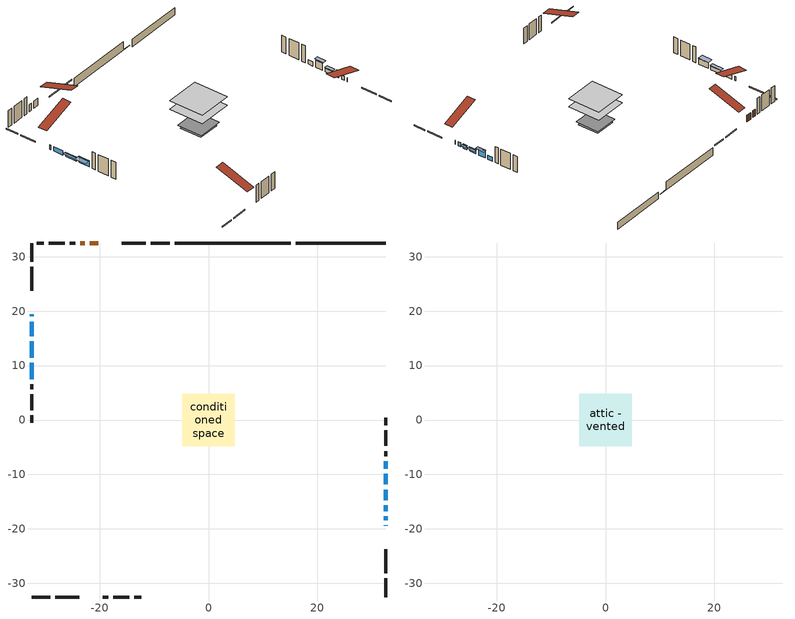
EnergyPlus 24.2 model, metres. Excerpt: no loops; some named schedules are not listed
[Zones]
conditioned space
 floor adiabatic (AdiabaticFloorConstruction): -4.82,-4.82 -4.82,4.82 4.82,4.82 4.82,-4.82 z3.81
 floor foundation (Slab1 construction): -3.05,-3.05 -3.05,3.05 3.05,3.05 3.05,-3.05 z-1.98
 floor foundation (Slab1 construction 1): -3.48,-3.48 -3.48,3.48 3.48,3.48 3.48,-3.48 z-1.07
 wall outside (RimJoist1 construction): -7.13,32.53 -10.6,32.53 / -32.53,-32.53 -29.06,-32.53 / -32.53,32.53 -32.53,29.06 / 32.53,-32.53 32.53,-29.06 z1.37:1.67
 wall outside (RimJoist2 construction): -11.52,32.53 -15.92,32.53 / -28.13,-32.53 -23.73,-32.53 / -32.53,28.13 -32.53,23.73 / 32.53,-28.13 32.53,-23.73 z1.37:1.67
 wall outside (AdiabaticWallConstruction 1): -20.25,32.53 -21.81,32.53 / -22.74,32.53 -23.58,32.53 z1.37:3.4
 wall outside (AdiabaticWallConstruction): -32.53,19.41 -32.53,19.02 / 32.53,-19.41 32.53,-19.37 / -32.53,18.1 -32.53,15.43 / 32.53,-18.45 32.53,-17.68 / 32.53,-8.94 32.53,-7.6 z1.37:2.59; 32.53,-16.75 32.53,-15.63 / 32.53,-14.71 32.53,-12.78 / -32.53,14.5 -32.53,11.45 z1.37:2.44; -32.53,10.52 -32.53,7.53 z1.37:3.1; 32.53,-11.85 32.53,-9.87 z1.37:3.5
 wall outside (Wall1 construction): -24.51,32.53 -25.48,32.53 / -19.4,-32.53 -18.44,-32.53 / -32.53,6.6 -32.53,5.63 / 32.53,-6.67 32.53,-5.71 z1.37:6.25
 wall outside (Wall2 construction): -26.41,32.53 -29.34,32.53 / -17.51,-32.53 -14.58,-32.53 / -32.53,4.7 -32.53,1.77 / 32.53,-4.78 32.53,-1.85 z1.37:6.25
 wall outside (Wall3 construction): -30.26,32.53 -31.6,32.53 / -13.65,-32.53 -12.32,-32.53 / -32.53,0.84 -32.53,-0.49 / 32.53,-0.92 32.53,0.41 z1.37:6.25
 wall foundation (FoundationWall1 construction): 32.53,32.53 16.07,32.53 z-1.98:0.15
 wall foundation (FoundationWall2 construction): -6.2,32.53,-1.07 -6.2,32.53,1.37 12.62,32.53,1.37 12.62,32.53,-0.97 15.14,32.53,-0.97 15.14,32.53,-1.07
 window (WindowConstruction 6): -32.53,19.4 -32.53,19.02 z1.37:2.59
 window (WindowConstruction 9): 32.53,-19.4 32.53,-19.37 z1.37:2.59
 window (WindowConstruction 7): -32.53,18.1 -32.53,15.43 z1.37:2.59
 window (WindowConstruction 8): 32.53,-18.44 32.53,-17.68 z1.37:2.59
 window (WindowConstruction): 32.53,-16.75 32.53,-15.64 z1.37:2.44
 window (WindowConstruction 1): 32.53,-14.71 32.53,-12.78 z1.37:2.44
 window (WindowConstruction 2): -32.53,14.5 -32.53,11.45 z1.37:2.44
 window (WindowConstruction 3): -32.53,10.52 -32.53,7.53 z1.37:3.1
 window (WindowConstruction 4): 32.53,-11.85 32.53,-9.87 z1.37:3.5
 window (WindowConstruction 5): 32.53,-8.94 32.53,-7.6 z1.37:2.59
 door (Door): -20.25,32.53 -21.81,32.53 z1.37:3.4
 door (Door 1): -22.74,32.53 -23.58,32.53 z1.37:3.4
 ceiling adiabatic (AdiabaticFloorConstruction): 4.82,-4.82 4.82,4.82 -4.82,4.82 -4.82,-4.82 z3.81
attic - vented
 floor to conditioned space (Floor1 construction Reversed): -4.82,-4.82 -4.82,4.82 4.82,4.82 4.82,-4.82 z6.25
 roof outside (Roof1 construction): -19.32,32.53,6.25 -19.32,23.14,9.37 -16.85,23.14,9.37 -16.85,32.53,6.25; -20.33,-32.53,6.25 -20.33,-23.14,9.37 -22.81,-23.14,9.37 -22.81,-32.53,6.25; -32.53,20.33,6.25 -23.14,20.33,9.37 -23.14,22.81,9.37 -32.53,22.81,6.25; 32.53,-20.33,6.25 23.14,-20.33,9.37 23.14,-22.81,9.37 32.53,-22.81,6.25
shading: 32.53,-15.49 32.53,-16.9 33.44,-16.9 33.44,-15.49 z2.59; 32.53,-12.63 32.53,-14.86 33.44,-14.86 33.44,-12.63 z2.59; -32.53,11.3 -32.53,14.65 -33.44,14.65 -33.44,11.3 z2.59; -32.53,7.47 -32.53,10.58 -34.05,10.58 -34.05,7.47 z3.16; 32.53,-9.57 32.53,-12.15 33.44,-12.15 33.44,-9.57 z3.8
[Building]
Building 1: Terrain=Suburbs
[Site:Location]
Windsor AP_ON: Latitude {deg}=42.28; Longitude {deg}=-82.96; Time Zone {hr}=-5; Elevation {m}=190; Keep Site Location Information=Yes
[Site:GroundTemperature:Shallow]
6.34957, 4.46684, 4.31606, 5.20952, 8.79623, 12.3662, 15.4612, 17.4219, 17.5884, 15.9938, 12.9777, 9.51722
[Site:WaterMainsTemperature]
Calculation Method=Schedule; Temperature Schedule=mains temperature schedule
[Material] Roughness=Rough; Thermal Absorptance=0.9
Name | Thickness {m} | Conductivity {W/m-K} | Density {kg/m3} | Specific Heat {J/kg-K} | Solar Absorptance | Visible Absorptance
asphalt or fiberglass shingles | 0.00635 | 0.162714 | 1121.4 | 1465.45 | 0.4 | 0.4
ceiling stud and cavity | 0.1397 | 0.0798965 | 65.682 | 1177.47 | 0.7 | 0.7
concrete 4.0 in. | 0.1016 | 1.803125 | 2242.8 | 837.4 | 0.7 | 0.7
concrete 8.0 in. | 0.2032 | 1.803125 | 2242.8 | 837.4 | 0.7 | 0.7
door material | 0.04445 | 0.053851 | 512.64 | 1214.23 | 0.7 | 0.7
exterior vertical ins | 0.00216305 | 0.029427 | 32.04 | 1214.23 | 0.7 | 0.7
exterior vertical ins 1 | 0.0430808 | 0.029427 | 32.04 | 1214.23 | 0.7 | 0.7
floor covering | 0.0127 | 0.0433444 | 54.468 | 1339.84 | 0.6 | 0.6
floor rigid ins; wall rigid ins | 0.512978 | 0.029427 | 32.04 | 1214.23 | 0.7 | 0.7
floor stud and cavity | 0.1397 | 1.75129 | 37.0049 | 1207.88 | 0.7 | 0.7
furniture material conditioned space 1 | 0.1524 | 0.115458 | 640.8 | 1214.23 | 0.6 | 0.6
gypsum board | 0.0127 | 0.160291 | 801 | 837.4 | 0.6 | 0.6
gypsum board 1 | 0.0127 | 0.160291 | 801 | 837.4 | 0.7 | 0.7
osb sheathing 0.5 in. | 0.0127 | 0.115458 | 512.64 | 1214.23 | 0.7 | 0.7
osb sheathing 0.75 in. | 0.01905 | 0.115458 | 512.64 | 1214.23 | 0.7 | 0.7
osb sheathing 2.0 in. | 0.0508 | 0.115458 | 512.64 | 1214.23 | 0.7 | 0.7
rim joist rigid ins | 0.051816 | 0.029427 | 32.04 | 1214.23 | 0.7 | 0.7
rim joist stud and cavity | 0.0508 | 0.632955 | 125.044 | 1163.47 | 0.6 | 0.6
rim joist stud and cavity 1 | 0.0508 | 0.0342401 | 125.044 | 1163.47 | 0.6 | 0.6
wall stud and cavity | 0.1397 | 0.110808 | 139.0536 | 1170.24 | 0.7 | 0.7
wall stud and cavity 1 | 0.1397 | 0.0813726 | 139.0536 | 1170.24 | 0.7 | 0.7
wall stud and cavity 2 | 0.1397 | 0.0858158 | 139.0536 | 1170.24 | 0.7 | 0.7
wall stud and cavity 3 | 0.0889 | 0.380278 | 52.3479 | 1209.89 | 0.7 | 0.7
wall stud and cavity 4 | 0.0889 | 0.391764 | 83.0341 | 1211.67 | 0.7 | 0.7
wood siding | 0.0254 | 0.102417 | 544.68 | 1172.36 | 0.4 | 0.4
wood siding 1; wood siding 2; wood siding 3 | 0.0254 | 0.102417 | 544.68 | 1172.36 | 0.7 | 0.7
[WindowMaterial:SimpleGlazingSystem]
Name | U-Factor {W/m2-K} | Solar Heat Gain Coefficient
WindowMaterial | 3.06555 | 0.58
WindowMaterial 1 | 3.05249 | 0.62
WindowMaterial 2 | 3.05704 | 0.61
WindowMaterial 3 | 3.02751 | 0.71
WindowMaterial 4 | 3.0559 | 0.64
WindowMaterial 5 | 3.09792 | 0.48
WindowMaterial 6 | 3.1229 | 0.43
WindowMaterial 7 | 3.00026 | 0.27
[Construction]
AdiabaticFloorConstruction: floor stud and cavity, floor rigid ins, osb sheathing 0.75 in., floor covering
AdiabaticWallConstruction: wood siding 2, wall rigid ins, wall stud and cavity 3, gypsum board
AdiabaticWallConstruction 1: wood siding 3, wall rigid ins, wall stud and cavity 3, gypsum board
Door; Door 1: door material
Floor1 construction Reversed: gypsum board, ceiling stud and cavity
FoundationWall1 construction: concrete 8.0 in.
FoundationWall2 construction: concrete 8.0 in., gypsum board 1
furniture construction conditioned space 1: furniture material conditioned space 1
PartitionWallConstruction: gypsum board, wall stud and cavity 4, gypsum board
RimJoist1 construction: wood siding 1, osb sheathing 2.0 in., rim joist stud and cavity
RimJoist2 construction: wood siding 1, rim joist rigid ins, osb sheathing 2.0 in., rim joist stud and cavity 1
Roof1 construction: asphalt or fiberglass shingles
Slab1 construction; Slab1 construction 1: concrete 4.0 in.
Wall1 construction: wood siding, osb sheathing 0.5 in., wall stud and cavity, gypsum board
Wall2 construction: wood siding, osb sheathing 0.5 in., wall stud and cavity 1, gypsum board
Wall3 construction: wood siding, osb sheathing 0.5 in., wall stud and cavity 2, gypsum board
WindowConstruction: WindowMaterial
WindowConstruction 1: WindowMaterial 1
WindowConstruction 2; WindowConstruction 5; WindowConstruction 7: WindowMaterial 2
WindowConstruction 3: WindowMaterial 3
WindowConstruction 4: WindowMaterial 4
WindowConstruction 6: WindowMaterial 5
WindowConstruction 8: WindowMaterial 6
WindowConstruction 9: WindowMaterial 7
[Zone] Multiplier=1; Part of Total Floor Area=Yes
Name | Volume {m3}
attic - vented | 47.0858
conditioned space | 447.5
[Space]
Name | Zone | Volume {m3}
attic - vented 1 | attic - vented | 47.0858
conditioned space 1 | conditioned space | 447.5
[ZoneInfiltration:EffectiveLeakageArea]
infil attic - vented 1: Zone or Space=attic - vented 1; Schedule=Always On Discrete; Effective Air Leakage Area {cm2}=4122.67; Stack Coefficient=0.000217442; Wind Coefficient=9.96304e-06
[ZoneMixing]
whole house fan mix: Zone or Space=attic - vented; Schedule=Always On Continuous; Design Flow Rate Calculation Method=Flow/Zone; Design Flow Rate {m3/s}=0; Source Zone or Space=conditioned space
[SurfaceProperty:ExposedFoundationPerimeter] Exposed Perimeter Calculation Method=TotalExposedPerimeter
Name | Total Exposed Perimeter {m}
Slab1 | 16.459
Slab1 1 | 21.336
[InternalMass] Zone or ZoneList=conditioned space; Space or SpaceList=conditioned space 1
Name | Construction | Surface Area {m2}
furniture mass conditioned space 1 | furniture construction conditioned space 1 | 71.404
partition wall mass | PartitionWallConstruction | 178.51
[Lights]
interior lighting: Zone or ZoneList or Space or SpaceList=conditioned space 1; Schedule=interior lighting schedule; Design Level Calculation Method=LightingLevel; Lighting Level {W}=343.2; Return Air Fraction=0; Fraction Radiant=0.6; Fraction Visible=0.2; Fraction Replaceable=1
[People]
occupants: Zone or ZoneList or Space or SpaceList=conditioned space 1; Number of People Schedule=occupants schedule; Number of People Calculation Method=People; Number of People=3; Fraction Radiant=0.314171; Sensible Heat Fraction=0.56303; Activity Level Schedule=occupants activity schedule; Carbon Dioxide Generation Rate {m3/s-W}=0; Enable ASHRAE 55 Comfort Warnings=No; Mean Radiant Temperature Calculation Type=EnclosureAveraged
[ElectricEquipment] Zone or ZoneList or Space or SpaceList=conditioned space 1; Design Level Calculation Method=EquipmentLevel
Name | Schedule | Design Level {W} | Fraction Latent | Fraction Radiant | Fraction Lost
clothes dryer | clothes dryer schedule | 140.772 | 0.015 | 0.081 | 0.85
clothes washer | clothes washer schedule | 32.1985 | 0.03 | 0.162 | 0.7
cooking range | cooking range schedule | 215.147 | 0.08 | 0.432 | 0.2
dishwasher | dishwasher schedule | 66.8632 | 0.3 | 0.18 | 0.4
fridge | fridge schedule | 72.9452 | 0 | 0.6 | 0
mech vent bath fan 0 | mech vent bath fan 0 schedule | 50.2 | 0 | 0 | 1
mech vent bath fan 1 | mech vent bath fan 1 schedule | 50.2 | 0 | 0 | 1
mech vent house fan | mech vent house fan schedule | 0 | 0 | 0 | 1
mech vent house fan cfis | mech vent house fan cfis schedule | 0 | 0 | 0 | 0
mech vent range fan 0 | mech vent range fan 0 schedule | 57 | 0 | 0 | 1
misc plug loads | misc plug loads schedule | 494.7 | 0.045 | 0.513 | 0.1
whole house fan | Always On Discrete | 0 | 0 | 0 | 1
[OtherEquipment] Zone or ZoneList or Space or SpaceList=conditioned space 1; Design Level Calculation Method=EquipmentLevel
Name | Fuel Type | Schedule | Design Level {W} | Fraction Latent | Fraction Radiant | Fraction Lost
clothes dryer 1 | Electricity | clothes dryer schedule | 0 | 0.015 | 0.081 | 0.85
cooking range 1 | Electricity | cooking range schedule | 0 | 0.08 | 0.432 | 0.2
general water use latent | None | general water use schedule | 62.594 | 1 | 0 | 0
general water use sensible | None | general water use schedule | -61.6891 | 0 | 0.6 | 0
mech vent house fan latent load | None | Always On Discrete | 0 | 1 | 0 | 0
mech vent house fan sensible load | None | Always On Discrete | 0 | 0 | 0 | 0
water heater energy adjustment1 | NaturalGas | Always On Discrete | 0.01 | 0 | 0 | 1
[ZoneInfiltration:DesignFlowRate] Zone or ZoneList or Space or SpaceList=conditioned space 1; Schedule=Always On Discrete; Design Flow Rate Calculation Method=Flow/Zone; Design Flow Rate {m3/s}=0
infil flow; natural vent flow; whole house fan flow
[AvailabilityManager:Scheduled]
central ac and furnace airloop Availability Manager: Schedule=Always On Discrete
[Foundation:Kiva] Initial Indoor Air Temperature {C}=18; Wall Depth Below Slab {m}=0.2032; Custom Block Z Position 1 {m}=0
Name | Wall Height Above Grade {m} | Custom Block Material Name 1 | Custom Block Depth 1 {m} | Custom Block X Position 1 {m}
Foundation Kiva 1 | 0.149992 | exterior vertical ins | 2.13 | 0.2032
Foundation Kiva 2 | 1.36998 | exterior vertical ins 1 | 2.43998 | 0.2159
[Foundation:Kiva:Settings]
Soil Conductivity {W/m-K}=0.849921; Soil Density {kg/m3}=1842.3; Soil Specific Heat {J/kg-K}=418.7; Ground Solar Absorptivity=0.9; Ground Thermal Absorptivity=0.9; Ground Surface Roughness {m}=0.03; Far-Field Width {m}=40; Deep-Ground Boundary Condition=ZeroFlux; Deep-Ground Depth {m}=40; Minimum Cell Dimension {m}=0.2; Maximum Cell Growth Coefficient=3; Simulation Timestep=Timestep
[Exterior:Lights]
exterior lighting: Schedule=exterior lighting schedule; Design Level {W}=75.6
[EnergyManagementSystem:GlobalVariable]
central_ac_and_furnace_airloop_Fan_RTF
infil_program_Qfan
infil_program_Qinf
natural_vent_program_Qnv
natural_vent_program_Qwhf
[EnergyManagementSystem:Sensor]
Name | Output:Variable or Output:Meter Index Key | Output:Variable or Output:Meter
airflow_gain | infil flow | Infiltration Sensible Heat Gain Energy
airflow_gain_1 | natural vent flow | Infiltration Sensible Heat Gain Energy
airflow_gain_2 | whole house fan flow | Infiltration Sensible Heat Gain Energy
airflow_loss | infil flow | Infiltration Sensible Heat Loss Energy
airflow_loss_1 | natural vent flow | Infiltration Sensible Heat Loss Energy
airflow_loss_2 | whole house fan flow | Infiltration Sensible Heat Loss Energy
clg_load_cond |  | Cooling:EnergyTransfer:Zone:CONDITIONED SPACE
clg_sp_s; clg_sp_s_1 | cooling setpoint | Schedule Value
clothes_dryer_exhaust_0_sch_s | clothes dryer exhaust 0 schedule | Schedule Value
cool_season | cooling season schedule | Schedule Value
htg_load_cond |  | Heating:EnergyTransfer:Zone:CONDITIONED SPACE
htg_sp_s; htg_sp_s_1 | heating setpoint | Schedule Value
ig_ee_conv | clothes dryer | Electric Equipment Convective Heating Energy
ig_ee_conv_2 | cooking range | Electric Equipment Convective Heating Energy
ig_ee_conv_4 | fridge | Electric Equipment Convective Heating Energy
ig_ee_conv_5 | misc plug loads | Electric Equipment Convective Heating Energy
ig_ee_conv_6 | whole house fan | Electric Equipment Convective Heating Energy
ig_ee_rad | clothes dryer | Electric Equipment Radiant Heating Energy
ig_ee_rad_2 | cooking range | Electric Equipment Radiant Heating Energy
ig_ee_rad_4 | fridge | Electric Equipment Radiant Heating Energy
ig_ee_rad_5 | misc plug loads | Electric Equipment Radiant Heating Energy
ig_ee_rad_6 | whole house fan | Electric Equipment Radiant Heating Energy
ig_lgt_conv | interior lighting | Lights Convective Heating Energy
ig_lgt_rad | interior lighting | Lights Radiant Heating Energy
ig_lgt_vis | interior lighting | Lights Visible Radiation Heating Energy
ig_oe_conv | clothes dryer 1 | Other Equipment Convective Heating Energy
ig_oe_conv_1 | cooking range 1 | Other Equipment Convective Heating Energy
ig_oe_conv_2 | general water use latent | Other Equipment Convective Heating Energy
ig_oe_conv_3 | general water use sensible | Other Equipment Convective Heating Energy
ig_oe_conv_4 | water heater energy adjustment1 | Other Equipment Convective Heating Energy
ig_oe_rad | clothes dryer 1 | Other Equipment Radiant Heating Energy
ig_oe_rad_1 | cooking range 1 | Other Equipment Radiant Heating Energy
ig_oe_rad_2 | general water use latent | Other Equipment Radiant Heating Energy
ig_oe_rad_3 | general water use sensible | Other Equipment Radiant Heating Energy
ig_oe_rad_4 | water heater energy adjustment1 | Other Equipment Radiant Heating Energy
ig_ppl_conv | occupants | People Convective Heating Energy
ig_ppl_rad | occupants | People Radiant Heating Energy
im_conv | furniture mass conditioned space 1 | Surface Inside Face Convection Heat Gain Energy
im_conv_1 | partition wall mass | Surface Inside Face Convection Heat Gain Energy
im_ig | furniture mass conditioned space 1 | Surface Inside Face Internal Gains Radiation Heat Gain Energy
im_ig_1 | partition wall mass | Surface Inside Face Internal Gains Radiation Heat Gain Energy
im_lgt | furniture mass conditioned space 1 | Surface Inside Face Lights Radiation Heat Gain Energy
im_lgt_1 | partition wall mass | Surface Inside Face Lights Radiation Heat Gain Energy
im_sol | furniture mass conditioned space 1 | Surface Inside Face Solar Radiation Heat Gain Energy
im_sol_1 | partition wall mass | Surface Inside Face Solar Radiation Heat Gain Energy
im_surf | furniture mass conditioned space 1 | Surface Inside Face Net Surface Thermal Radiation Heat Gain Energy
im_surf_1 | partition wall mass | Surface Inside Face Net Surface Thermal Radiation Heat Gain Energy
mech_vent_bath_fan_0_sch_s | mech vent bath fan 0 schedule | Schedule Value
mech_vent_bath_fan_1_sch_s | mech vent bath fan 1 schedule | Schedule Value
mech_vent_range_fan_0_sch_s | mech vent range fan 0 schedule | Schedule Value
mv_conv | mech vent bath fan 0 | Electric Equipment Convective Heating Energy
mv_conv_1 | mech vent bath fan 1 | Electric Equipment Convective Heating Energy
mv_conv_2 | mech vent house fan | Electric Equipment Convective Heating Energy
mv_conv_3 | mech vent house fan cfis | Electric Equipment Convective Heating Energy
mv_conv_4 | mech vent range fan 0 | Electric Equipment Convective Heating Energy
mv_conv_5 | mech vent house fan latent load | Other Equipment Convective Heating Energy
mv_conv_6 | mech vent house fan sensible load | Other Equipment Convective Heating Energy
mv_rad | mech vent bath fan 0 | Electric Equipment Radiant Heating Energy
mv_rad_1 | mech vent bath fan 1 | Electric Equipment Radiant Heating Energy
mv_rad_2 | mech vent house fan | Electric Equipment Radiant Heating Energy
mv_rad_3 | mech vent house fan cfis | Electric Equipment Radiant Heating Energy
mv_rad_4 | mech vent range fan 0 | Electric Equipment Radiant Heating Energy
mv_rad_5 | mech vent house fan latent load | Other Equipment Radiant Heating Energy
mv_rad_6 | mech vent house fan sensible load | Other Equipment Radiant Heating Energy
natural_vent_s | natural vent schedule | Schedule Value
out_pb_s |  | Site Outdoor Air Barometric Pressure
out_wt_s |  | Site Outdoor Air Humidity Ratio
site_vw_s |  | Site Wind Speed
ss_back_out | Window1 | Surface Window Shortwave from Zone Back Out Window Heat Transfer Rate
ss_back_out_1 | Window10 | Surface Window Shortwave from Zone Back Out Window Heat Transfer Rate
ss_back_out_2 | Window11 | Surface Window Shortwave from Zone Back Out Window Heat Transfer Rate
ss_back_out_3 | Window13 | Surface Window Shortwave from Zone Back Out Window Heat Transfer Rate
ss_back_out_4 | Window3 | Surface Window Shortwave from Zone Back Out Window Heat Transfer Rate
ss_back_out_5 | Window4 | Surface Window Shortwave from Zone Back Out Window Heat Transfer Rate
ss_back_out_6 | Window5 | Surface Window Shortwave from Zone Back Out Window Heat Transfer Rate
ss_back_out_7 | Window7 | Surface Window Shortwave from Zone Back Out Window Heat Transfer Rate
ss_back_out_8 | Window8 | Surface Window Shortwave from Zone Back Out Window Heat Transfer Rate
ss_back_out_9 | Window9 | Surface Window Shortwave from Zone Back Out Window Heat Transfer Rate
ss_conv | Door1 | Surface Inside Face Convection Heat Gain Energy
ss_conv_1 | Door3 | Surface Inside Face Convection Heat Gain Energy
ss_conv_10 | Window8 | Surface Inside Face Convection Heat Gain Energy
ss_conv_11 | Window9 | Surface Inside Face Convection Heat Gain Energy
ss_conv_2 | Window1 | Surface Inside Face Convection Heat Gain Energy
ss_conv_3 | Window10 | Surface Inside Face Convection Heat Gain Energy
ss_conv_4 | Window11 | Surface Inside Face Convection Heat Gain Energy
ss_conv_5 | Window13 | Surface Inside Face Convection Heat Gain Energy
ss_conv_6 | Window3 | Surface Inside Face Convection Heat Gain Energy
ss_conv_7 | Window4 | Surface Inside Face Convection Heat Gain Energy
ss_conv_8 | Window5 | Surface Inside Face Convection Heat Gain Energy
ss_conv_9 | Window7 | Surface Inside Face Convection Heat Gain Energy
ss_ig | Door1 | Surface Inside Face Internal Gains Radiation Heat Gain Energy
ss_ig_1 | Door3 | Surface Inside Face Internal Gains Radiation Heat Gain Energy
ss_ig_10 | Window8 | Surface Inside Face Internal Gains Radiation Heat Gain Energy
ss_ig_11 | Window9 | Surface Inside Face Internal Gains Radiation Heat Gain Energy
ss_ig_2 | Window1 | Surface Inside Face Internal Gains Radiation Heat Gain Energy
ss_ig_3 | Window10 | Surface Inside Face Internal Gains Radiation Heat Gain Energy
ss_ig_4 | Window11 | Surface Inside Face Internal Gains Radiation Heat Gain Energy
ss_ig_5 | Window13 | Surface Inside Face Internal Gains Radiation Heat Gain Energy
ss_ig_6 | Window3 | Surface Inside Face Internal Gains Radiation Heat Gain Energy
ss_ig_7 | Window4 | Surface Inside Face Internal Gains Radiation Heat Gain Energy
ss_ig_8 | Window5 | Surface Inside Face Internal Gains Radiation Heat Gain Energy
ss_ig_9 | Window7 | Surface Inside Face Internal Gains Radiation Heat Gain Energy
ss_lgt | Door1 | Surface Inside Face Lights Radiation Heat Gain Energy
ss_lgt_1 | Door3 | Surface Inside Face Lights Radiation Heat Gain Energy
ss_sol | Door1 | Surface Inside Face Solar Radiation Heat Gain Energy
ss_sol_1 | Door3 | Surface Inside Face Solar Radiation Heat Gain Energy
ss_surf | Door1 | Surface Inside Face Net Surface Thermal Radiation Heat Gain Energy
ss_surf_1 | Door3 | Surface Inside Face Net Surface Thermal Radiation Heat Gain Energy
ss_surf_10 | Window8 | Surface Inside Face Net Surface Thermal Radiation Heat Gain Energy
ss_surf_11 | Window9 | Surface Inside Face Net Surface Thermal Radiation Heat Gain Energy
ss_surf_2 | Window1 | Surface Inside Face Net Surface Thermal Radiation Heat Gain Energy
ss_surf_3 | Window10 | Surface Inside Face Net Surface Thermal Radiation Heat Gain Energy
ss_surf_4 | Window11 | Surface Inside Face Net Surface Thermal Radiation Heat Gain Energy
ss_surf_5 | Window13 | Surface Inside Face Net Surface Thermal Radiation Heat Gain Energy
ss_surf_6 | Window3 | Surface Inside Face Net Surface Thermal Radiation Heat Gain Energy
ss_surf_7 | Window4 | Surface Inside Face Net Surface Thermal Radiation Heat Gain Energy
ss_surf_8 | Window5 | Surface Inside Face Net Surface Thermal Radiation Heat Gain Energy
ss_surf_9 | Window7 | Surface Inside Face Net Surface Thermal Radiation Heat Gain Energy
ss_trans_in | Window1 | Surface Window Transmitted Solar Radiation Rate
ss_trans_in_1 | Window10 | Surface Window Transmitted Solar Radiation Rate
ss_trans_in_2 | Window11 | Surface Window Transmitted Solar Radiation Rate
ss_trans_in_3 | Window13 | Surface Window Transmitted Solar Radiation Rate
ss_trans_in_4 | Window3 | Surface Window Transmitted Solar Radiation Rate
ss_trans_in_5 | Window4 | Surface Window Transmitted Solar Radiation Rate
ss_trans_in_6 | Window5 | Surface Window Transmitted Solar Radiation Rate
ss_trans_in_7 | Window7 | Surface Window Transmitted Solar Radiation Rate
ss_trans_in_8 | Window8 | Surface Window Transmitted Solar Radiation Rate
ss_trans_in_9 | Window9 | Surface Window Transmitted Solar Radiation Rate
ss_trans_out | Window1 | Surface Inside Face Initial Transmitted Diffuse Transmitted Out Window Solar Radiation Rate
ss_trans_out_1 | Window10 | Surface Inside Face Initial Transmitted Diffuse Transmitted Out Window Solar Radiation Rate
ss_trans_out_2 | Window11 | Surface Inside Face Initial Transmitted Diffuse Transmitted Out Window Solar Radiation Rate
ss_trans_out_3 | Window13 | Surface Inside Face Initial Transmitted Diffuse Transmitted Out Window Solar Radiation Rate
ss_trans_out_4 | Window3 | Surface Inside Face Initial Transmitted Diffuse Transmitted Out Window Solar Radiation Rate
ss_trans_out_5 | Window4 | Surface Inside Face Initial Transmitted Diffuse Transmitted Out Window Solar Radiation Rate
ss_trans_out_6 | Window5 | Surface Inside Face Initial Transmitted Diffuse Transmitted Out Window Solar Radiation Rate
ss_trans_out_7 | Window7 | Surface Inside Face Initial Transmitted Diffuse Transmitted Out Window Solar Radiation Rate
ss_trans_out_8 | Window8 | Surface Inside Face Initial Transmitted Diffuse Transmitted Out Window Solar Radiation Rate
ss_trans_out_9 | Window9 | Surface Inside Face Initial Transmitted Diffuse Transmitted Out Window Solar Radiation Rate
s_conv | Floor1 | Surface Inside Face Convection Heat Gain Energy
s_conv_1 | FoundationWall1 | Surface Inside Face Convection Heat Gain Energy
s_conv_10 | RimJoist2:180 | Surface Inside Face Convection Heat Gain Energy
s_conv_11 | RimJoist2:270 | Surface Inside Face Convection Heat Gain Energy
s_conv_12 | RimJoist2:90 | Surface Inside Face Convection Heat Gain Energy
s_conv_13 | Slab1 | Surface Inside Face Convection Heat Gain Energy
s_conv_14 | Slab1 1 | Surface Inside Face Convection Heat Gain Energy
s_conv_15 | Wall1:0 | Surface Inside Face Convection Heat Gain Energy
s_conv_16 | Wall1:180 | Surface Inside Face Convection Heat Gain Energy
s_conv_17 | Wall1:270 | Surface Inside Face Convection Heat Gain Energy
s_conv_18 | Wall1:90 | Surface Inside Face Convection Heat Gain Energy
s_conv_19 | Wall2:0 | Surface Inside Face Convection Heat Gain Energy
